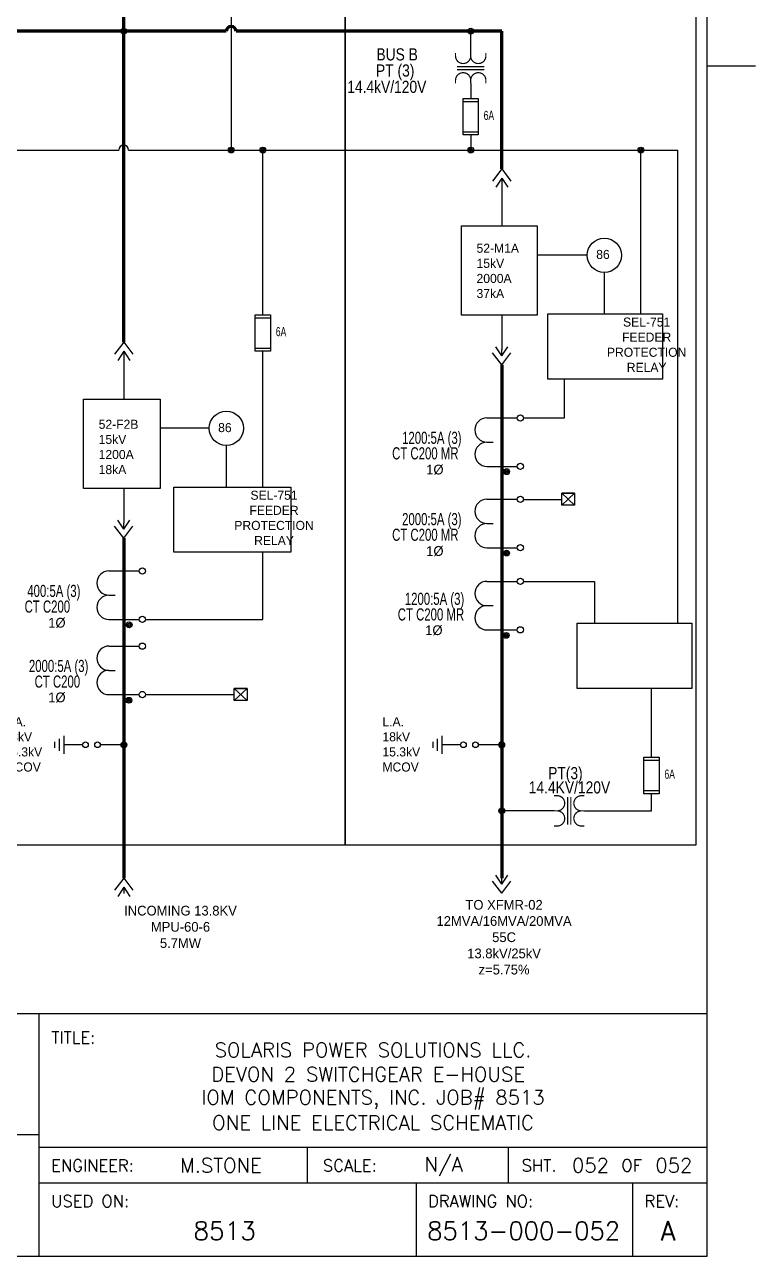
# Model space of a CAD drawing. Header units: inches. Extents: x -0.7 to 34.5, y -0.5 to 22.5.
# Drawn here: x 26.98 to 34.5, y 0 to 12.68 of the extents above; entities that cross this region are included whole.
import ezdxf
from ezdxf.enums import TextEntityAlignment as Align

# ---------------------------------------------------------------- set-up
doc = ezdxf.new("R2010")
doc.units = ezdxf.units.IN
doc.header["$MEASUREMENT"] = 0
for name, color, linetype in [('DESC', 7, 'Continuous'), ('INFORBORDER', 3, 'Continuous'), ('MISC', 7, 'Continuous'), ('SYMS', 7, 'Continuous'), ('TEXT', 3, 'Continuous'), ('WIRES', 7, 'Continuous')]:
    doc.layers.add(name, color=color, linetype=linetype)
doc.styles.add('TITLEBLK', font='romans.shx')
doc.styles.add('WD', font='txt')

# ---------------------------------------------------------------- blocks, each defined once
blk = doc.blocks.new('TITLE')
at = {"layer": 'TEXT', "style": 'TITLEBLK'}
for tag, height, p in [('TITLE_LINE1', 0.148, (-3.433, 2.125)), ('TITLE_LINE2', 0.148, (-3.433, 1.875)), ('TITLE_LINE3', 0.148, (-3.433, 1.625)), ('TITLE_LINE4', 0.148, (-3.433, 1.375)), ('FIRST_SHEET', 0.148, (-1.196, 0.937)), ('LAST_SHEET', 0.148, (-0.338, 0.937)), ('ENG', 0.148, (-4.998, 0.936)), ('SCALE', 0.148, (-2.707, 0.938)), ('DRAWING_NO', 0.197, (-1.5, 0.25))]:
    blk.add_attdef(tag, text='', height=height, dxfattribs=at).set_placement(p, align=Align.MIDDLE)
blk.add_attdef('PROJECT', text='', height=0.197, dxfattribs=at).set_placement((-5.062, 0.25), align=Align.MIDDLE_CENTER)
blk = doc.blocks.new('IOM_TITLE_BLOCK_BORDER')
at = {"layer": 'INFORBORDER', "color": 5}
for p, q in [((34, 22), (34, 0)), ((34.5, 12.25), (34, 12.25)), ((34, 0), (0, 0))]:
    blk.add_line(p, q, dxfattribs=at)
blk = doc.blocks.new('VCN1PJ')
for p, q in [((0, 0.062), (-0.094, -0.062)), ((0, 0.062), (0.094, -0.062)), ((0, -0.031), (-0.062, -0.125)), ((0, -0.031), (0.062, -0.125)), ((0, -0.031), (0, -0.094))]:
    blk.add_line(p, q)
at = {"style": 'WD', "width": 0.7}
for tag, p in [('INST', (0.229, 0.85)), ('LOC', (-0.062, 0.68)), ('DESC1', (-0.062, 0.511)), ('DESC2', (-0.062, 0.354))]:
    blk.add_attdef(tag, text='', height=0.125, dxfattribs=at).set_placement(p, align=Align.RIGHT)
at = {"style": 'WD'}
blk.add_attdef('TAG1', text='', height=0.125, dxfattribs=at).set_placement((-0.062, 0.094), align=Align.RIGHT)
at = {"linetype": 'Continuous', "style": 'WD', "flags": 8}
blk.add_attdef('TERM02', (0.047, 0.062), '', height=0.125, dxfattribs=at)
at = {"style": 'WD'}
for tag, p, height, flags in [('WDBLKNAM', (-0.132, 0.045), 0.01, 9), ('FAMILY', (-0.132, 0.064), 0.01, 9), ('X2TERM02', (0, 0.062), 0.0125, 1), ('X2TERMDESC02', (0.026, 0.042), 0.01, 1), ('X8TERM01', (0, -0.094), 0.0125, 1), ('X8TERMDESC01', (0.013, -0.115), 0.01, 1)]:
    blk.add_attdef(tag, p, '', height=height, dxfattribs=dict(at, flags=flags))
at = {"linetype": 'Continuous', "style": 'WD', "flags": 9}
for tag, p in [('MFG', (-0.109, 0)), ('CAT', (-0.107, 0.019)), ('ASSYCODE', (-0.109, -0.014))]:
    blk.add_attdef(tag, text='', height=0.01, dxfattribs=at).set_placement(p, align=Align.CENTER)
at = {"style": 'WD'}
for tag, p in [('X4LINK', (-0.125, -0.062)), ('X1LINK', (0.125, -0.062))]:
    blk.add_attdef(tag, p, '', height=0.01, dxfattribs=at)
at = {"linetype": 'Continuous', "style": 'WD', "flags": 8}
blk.add_attdef('TERM01', text='', height=0.125, dxfattribs=at).set_placement((0.047, -0.156), align=Align.TOP_LEFT)
blk = doc.blocks.new('WDDOT')
for radius in [0.03, 0.0187, 0.00929]:
    blk.add_circle((0, 0), radius)
blk = doc.blocks.new('VXF1CT')
for p, q in [((-0.344, 0.25), (-0.032, 0.25)), ((-0.344, 0), (-0.281, 0)), ((-0.344, -0.25), (-0.032, -0.25))]:
    blk.add_line(p, q)
for centre in [(0, 0.249), (0, -0.249)]:
    blk.add_circle(centre, 0.0322)
for centre in [(-0.344, 0.125), (-0.344, -0.125)]:
    blk.add_arc(centre, 0.125, 90, 270)
at = {"linetype": 'Continuous', "style": 'WD', "flags": 8}
for tag, p in [('TERM02', (-0.045, 0.267)), ('TERM01', (-0.055, -0.231))]:
    blk.add_attdef(tag, text='', height=0.125, dxfattribs=at).set_placement(p, align=Align.RIGHT)
at = {"style": 'WD'}
for tag, p, height, flags in [('X2TERM02', (0, 0.281), 0.0125, 1), ('X1TERM02', (0.032, 0.249), 0.0125, 1), ('FAMILY', (-0.196, 0.191), 0.01, 9), ('X1TERM01', (0.032, -0.251), 0.0125, 1), ('X8TERM01', (0, -0.283), 0.0125, 1)]:
    blk.add_attdef(tag, p, '', height=height, dxfattribs=dict(at, flags=flags))
at = {"linetype": 'Continuous', "style": 'WD', "flags": 9}
for tag, p in [('ASSYCODE', (-0.171, 0.119)), ('MFG', (-0.173, 0.143)), ('CAT', (-0.171, 0.162))]:
    blk.add_attdef(tag, text='', height=0.01, dxfattribs=at).set_placement(p, align=Align.CENTER)
at = {"style": 'WD'}
blk.add_attdef('TAG1', (0.281, 0.031), '', height=0.125, dxfattribs=at)
blk.add_attdef('TYPE', text='', height=0.125, dxfattribs=at).set_placement((-0.047, -0.047), align=Align.CENTER)
at = {"style": 'WD', "width": 0.7}
blk.add_attdef('RATING1', (0.281, -0.125), '', height=0.125, dxfattribs=at)
for tag, p in [('INST', (-0.227, -0.422)), ('LOC', (-0.201, -0.601)), ('DESC1', (-0.201, -0.757)), ('DESC2', (-0.201, -0.914))]:
    blk.add_attdef(tag, text='', height=0.125, dxfattribs=at).set_placement(p, align=Align.CENTER)
blk = doc.blocks.new('HGND2')
for p, q in [((0, 0.09375), (0, -0.09375)), ((0.046875, 0.0625), (0.046875, -0.0625)), ((0.09375, 0.03125), (0.09375, -0.03125))]:
    blk.add_line(p, q)
at = {"style": 'WD', "flags": 1}
blk.add_attdef('X4TERM01', (0, 0), '', height=0.01, dxfattribs=at)
blk = doc.blocks.new('VFU1')
for p, q in [((-0.078, -0.188), (-0.078, 0.188)), ((-0.078, 0.188), (0.078, 0.188)), ((-0.078, 0.156), (0.078, 0.156)), ((0.078, 0.188), (0.078, -0.188)), ((-0.078, -0.156), (0.078, -0.156)), ((0.078, -0.188), (-0.078, -0.188))]:
    blk.add_line(p, q)
at = {"linetype": 'Continuous', "style": 'WD'}
for tag, height, flags, p in [('TERM01', 0.0625, 8, (-0.055, 0.207)), ('MFG', 0.01, 9, (-0.08, -0.088)), ('CAT', 0.01, 9, (-0.08, -0.073))]:
    blk.add_attdef(tag, text='', height=height, dxfattribs=dict(at, flags=flags)).set_placement(p, align=Align.RIGHT)
at = {"style": 'WD', "width": 0.7}
blk.add_attdef('RATING1', text='', height=0.0938, rotation=90, dxfattribs=at).set_placement((0, 0), align=Align.MIDDLE_CENTER)
at = {"color": 7, "style": 'WD', "flags": 1}
for tag, p in [('X2TERM01', (0, 0.188)), ('X8TERM02', (0, -0.188))]:
    blk.add_attdef(tag, p, '', height=0.0109, dxfattribs=at)
at = {"style": 'WD'}
for tag, p, height, width in [('LOC', (0.281, 0.078), 0.0625, 0.7), ('INST', (0.281, 0.163), 0.0625, 0.7), ('TAG1', (0.158, -0.061), 0.109, 0.9), ('DESC1', (0.281, -0.196), 0.0625, 0.7), ('DESC2', (0.281, -0.29), 0.0625, 0.7), ('DESC3', (0.281, -0.375), 0.0625, 0.7)]:
    blk.add_attdef(tag, p, '', height=height, dxfattribs=dict(at, width=width))
at = {"color": 7, "style": 'WD'}
for tag, p in [('X4LINK', (-0.125, 0)), ('X1LINK', (0.141, 0))]:
    blk.add_attdef(tag, p, '', height=0.01, dxfattribs=at)
at = {"linetype": 'Continuous', "style": 'WD', "flags": 9}
blk.add_attdef('ASSYCODE', text='', height=0.01, dxfattribs=at).set_placement((-0.098, -0.108), align=Align.CENTER)
at = {"style": 'WD', "flags": 9}
blk.add_attdef('FAMILY', text='', height=0.01, dxfattribs=at).set_placement((-0.08, -0.036), align=Align.RIGHT)
at = {"linetype": 'Continuous', "style": 'WD', "flags": 8}
blk.add_attdef('TERM02', text='', height=0.0625, dxfattribs=at).set_placement((-0.041, -0.213), align=Align.TOP_RIGHT)
blk = doc.blocks.new('HXF1T1_1-')
for points in [[(-0.156, 0, 0.0125, 0.0125, 0), (-0.126, 0, 0.0125, 0.0125, 1.005682), (-0.125, 0.156, 0, 0, 0)], [(0.156, 0, 0.0125, 0.0125, 0), (0.124, 0, 0.0125, 0.0125, 0.994377), (0.125, -0.156, 0, 0, 0)]]:
    blk.add_lwpolyline(points, format="xyseb")
at = {"const_width": 0.0125}
for points in [[(-0.156, 0.156), (-0.125, 0.156)], [(-0.016, -0.141), (-0.016, 0.141)], [(0.016, -0.141), (0.016, 0.141)], [(0.156, 0.156), (0.125, 0.156)], [(-0.156, -0.156), (-0.125, -0.156)], [(0.156, -0.156), (0.125, -0.156)]]:
    blk.add_lwpolyline(points, dxfattribs=at)
for points in [[(0.125, 0.156, 1.000009), (0.125, 0)], [(-0.125, -0.156, 1.000009), (-0.125, 0)]]:
    blk.add_lwpolyline(points, format="xyb", dxfattribs=at)
at = {"style": 'WD', "width": 0.85}
for tag, p in [('INST', (-0.012, 0.592)), ('LOC', (-0.012, 0.42)), ('TAG1', (-0.01, 0.25)), ('RATING1', (-0.01, -0.344)), ('RATING2', (-0.01, -0.516)), ('DESC1', (-0.01, -0.687)), ('DESC2', (-0.01, -0.859)), ('DESC3', (-0.01, -1.031))]:
    blk.add_attdef(tag, text='', height=0.125, dxfattribs=at).set_placement(p, align=Align.CENTER)
at = {"style": 'WD'}
for tag, p in [('X2LINK', (0, 0.156)), ('X8LINK', (0, -0.172))]:
    blk.add_attdef(tag, p, '', height=0.01, dxfattribs=at)
at = {"style": 'WD', "flags": 9}
for tag, p in [('FAMILY', (0.206, 0.131)), ('CONTACT', (0.206, 0.04))]:
    blk.add_attdef(tag, p, '', height=0.01, dxfattribs=at)
blk.add_attdef('WDTYPE', text='', height=0.01, dxfattribs=at).set_placement((-0.221, 0.075), align=Align.RIGHT)
at = {"color": 7, "style": 'WD', "flags": 1}
for tag, p in [('X4TERM01', (-0.156, 0)), ('X1TERM02', (0.156, 0))]:
    blk.add_attdef(tag, p, '', height=0.0125, dxfattribs=at)
at = {"linetype": 'Continuous', "style": 'WD', "flags": 9}
for tag, p in [('ASSYCODE', (0.219, 0.062)), ('MFG', (0.228, 0.089)), ('CAT', (0.23, 0.108))]:
    blk.add_attdef(tag, text='', height=0.01, dxfattribs=at).set_placement(p, align=Align.CENTER)
at = {"linetype": 'Continuous', "style": 'WD', "flags": 8}
blk.add_attdef('TERM01', text='', height=0.125, dxfattribs=at).set_placement((-0.229, -0.031), align=Align.TOP_RIGHT)
blk.add_attdef('TERM02', text='', height=0.125, dxfattribs=at).set_placement((0.208, -0.031), align=Align.TOP_LEFT)
blk = doc.blocks.new('VXF1T1_1-')
at = {"const_width": 0.0125}
for points in [[(-0.156, 0.156), (-0.156, 0.125)], [(0, 0.156), (0, 0.125)], [(0.156, 0.156), (0.156, 0.125)], [(-0.141, 0.016), (0.141, 0.016)], [(-0.156, -0.156), (-0.156, -0.125)], [(-0.141, -0.016), (0.141, -0.016)], [(0, -0.156), (0, -0.125)], [(0.156, -0.156), (0.156, -0.125)]]:
    blk.add_lwpolyline(points, dxfattribs=at)
for points in [[(-0.156, 0.125, 1.000009), (0, 0.125)], [(0, 0.125, 1.000009), (0.156, 0.125)], [(0, -0.125, 1.000009), (-0.156, -0.125)], [(0.156, -0.125, 1.000009), (0, -0.125)]]:
    blk.add_lwpolyline(points, format="xyb", dxfattribs=at)
at = {"style": 'WD', "width": 0.85}
for tag, p in [('INST', (0.203, 0.281)), ('LOC', (0.203, 0.109)), ('TAG1', (0.205, -0.061)), ('DESC1', (0.203, -0.234)), ('DESC2', (0.203, -0.406)), ('DESC3', (0.203, -0.578))]:
    blk.add_attdef(tag, p, '', height=0.125, dxfattribs=at)
at = {"linetype": 'Continuous', "style": 'WD', "width": 0.85, "flags": 8}
blk.add_attdef('TERM01', text='', height=0.125, dxfattribs=at).set_placement((-0.055, 0.238), align=Align.RIGHT)
at = {"style": 'WD', "width": 0.85}
for tag, p in [('RATING1', (-0.281, 0.031)), ('RATING2', (-0.281, -0.141))]:
    blk.add_attdef(tag, text='', height=0.125, dxfattribs=at).set_placement(p, align=Align.RIGHT)
at = {"color": 7, "style": 'WD', "flags": 1}
for tag, p in [('X2TERM01', (0, 0.156)), ('X8TERM02', (0, -0.156))]:
    blk.add_attdef(tag, p, '', height=0.0125, dxfattribs=at)
at = {"linetype": 'Continuous', "style": 'WD', "flags": 9}
blk.add_attdef('ASSYCODE', text='', height=0.01, dxfattribs=at).set_placement((-0.216, -0.091), align=Align.CENTER)
at = {"style": 'WD', "flags": 9}
for tag, p in [('FAMILY', (-0.205, -0.021)), ('WDBLKNAM', (-0.191, -0.153)), ('WDTYPE', (-0.191, -0.138))]:
    blk.add_attdef(tag, text='', height=0.01, dxfattribs=at).set_placement(p, align=Align.RIGHT)
at = {"linetype": 'Continuous', "style": 'WD', "flags": 9}
for tag, p in [('MFG', (-0.205, -0.073)), ('CAT', (-0.205, -0.058))]:
    blk.add_attdef(tag, text='', height=0.01, dxfattribs=at).set_placement(p, align=Align.RIGHT)
at = {"linetype": 'Continuous', "style": 'WD', "width": 0.85, "flags": 8}
blk.add_attdef('TERM02', text='', height=0.125, dxfattribs=at).set_placement((-0.041, -0.213), align=Align.TOP_RIGHT)

msp = doc.modelspace()

# ---------------------------------------------------------------- linework, layer by layer
at = {"color": 7, "lineweight": 70, "ltscale": 0.4}
for p, q in [((28.003, 12.609), (28.003, 13.58)), ((29.058, 12.609), (25.547, 12.609)), ((28.003, 9.408), (28.003, 12.609)), ((31.891, 12.609), (29.158, 12.609)), ((31.891, 11.192), (31.891, 12.609)), ((31.891, 9.174), (31.891, 3.893)), ((28.003, 7.391), (28.003, 3.893))]:
    msp.add_line(p, q, dxfattribs=at)
at = {"color": 7, "ltscale": 0.2}
for p, q in [((32.509, 7.73), (32.64, 7.853)), ((32.64, 7.853), (32.509, 7.853)), ((32.509, 7.853), (32.64, 7.73)), ((29.14, 5.721), (29.271, 5.844)), ((29.271, 5.844), (29.14, 5.844)), ((29.14, 5.844), (29.271, 5.721))]:
    msp.add_line(p, q, dxfattribs=at)
for points in [[(26.669, 18.281), (30.279, 18.281), (30.279, 4.231), (26.669, 4.231)], [(30.279, 18.281), (33.889, 18.281), (33.889, 4.231), (30.279, 4.231)], [(31.478, 10.606), (32.255, 10.606), (32.255, 9.686), (31.478, 9.686)], [(32.367, 9.7), (33.545, 9.7), (33.545, 9.027), (32.367, 9.027)], [(27.589, 8.823), (28.378, 8.823), (28.378, 7.902), (27.589, 7.902)], [(28.519, 7.918), (29.723, 7.918), (29.723, 7.246), (28.519, 7.246)], [(32.509, 7.853), (32.64, 7.853), (32.64, 7.73), (32.509, 7.73)], [(32.666, 6.516), (33.845, 6.516), (33.845, 5.844), (32.666, 5.844)], [(29.14, 5.844), (29.271, 5.844), (29.271, 5.721), (29.14, 5.721)]]:
    msp.add_lwpolyline(points, close=True, dxfattribs=at)
for centre, radius in [((32.947, 10.303), 0.176), ((29.059, 8.522), 0.176), ((27.609, 5.265), 0.0289), ((27.733, 5.265), 0.0289), ((31.497, 5.265), 0.0289), ((31.621, 5.265), 0.0289)]:
    msp.add_circle(centre, radius, dxfattribs=at)
at = {"color": 7, "lineweight": 70, "ltscale": 0.4}
msp.add_arc((29.108, 12.609), 0.05, 0, 180, dxfattribs=at)
at = {"layer": 'INFORBORDER', "color": 5}
for p, q in [((0, 2.5), (34, 2.5)), ((27.134, 0), (27.134, 2.5)), ((20.243, 1.254), (27.134, 1.254))]:
    msp.add_line(p, q, dxfattribs=at)
at = {"layer": 'INFORBORDER', "color": 240}
for p, q in [((34, 1.122), (27.134, 1.122)), ((29.89, 1.122), (29.89, 0.753)), ((31.957, 1.122), (31.957, 0.753)), ((34, 0.753), (27.134, 0.753)), ((31.01, 0.753), (31.01, 0)), ((33.237, 0.753), (33.237, 0))]:
    msp.add_line(p, q, dxfattribs=at)
at = {"layer": 'WIRES', "color": 7, "ltscale": 0.2}
for p, q in [((29.108, 13.455), (29.108, 11.386)), ((31.572, 12.385), (31.572, 12.609)), ((31.572, 12.072), (31.572, 11.917)), ((31.572, 11.542), (31.572, 11.386)), ((24.443, 11.386), (27.953, 11.386)), ((28.053, 11.386), (33.703, 11.386)), ((29.434, 9.691), (29.434, 11.386)), ((33.322, 9.7), (33.322, 11.386)), ((33.703, 6.516), (33.703, 11.386)), ((31.891, 11.035), (31.891, 10.606)), ((32.77, 10.303), (32.255, 10.303)), ((32.947, 9.7), (32.947, 10.127)), ((31.891, 9.686), (31.891, 9.33)), ((29.434, 7.918), (29.434, 9.316)), ((28.003, 9.252), (28.003, 8.823)), ((32.537, 8.629), (32.537, 9.027)), ((32.115, 8.629), (32.537, 8.629)), ((28.882, 8.522), (28.378, 8.522)), ((29.059, 7.918), (29.059, 8.345)), ((28.003, 7.902), (28.003, 7.547)), ((32.115, 7.791), (32.509, 7.791)), ((29.434, 6.555), (29.434, 7.246)), ((32.115, 6.946), (32.844, 6.946)), ((32.844, 6.946), (32.844, 6.513)), ((28.227, 6.555), (29.434, 6.555)), ((33.432, 5.136), (33.432, 5.846)), ((28.227, 5.782), (29.14, 5.782)), ((27.58, 5.265), (27.386, 5.265)), ((28.003, 5.265), (27.762, 5.265)), ((31.468, 5.265), (31.275, 5.265)), ((31.891, 5.265), (31.65, 5.265)), ((33.432, 4.585), (33.432, 4.761)), ((32.43, 4.585), (31.891, 4.585)), ((32.742, 4.585), (33.432, 4.585))]:
    msp.add_line(p, q, dxfattribs=at)
msp.add_arc((28.003, 11.386), 0.05, 0, 180, dxfattribs=at)

# ---------------------------------------------------------------- block references
at = {"color": 7, "ltscale": 0.2}
msp.add_blockref('IOM_TITLE_BLOCK_BORDER', (0, 0), dxfattribs=at)
at = {"color": 7, "lineweight": 70, "ltscale": 0.4}
msp.add_blockref('WDDOT', (28.003, 12.609), dxfattribs=at)
at = {"ltscale": 0.2}
ref = msp.add_blockref('TITLE', (27.134, 2.436), dxfattribs=at)
ref.add_attrib('LINE1', 'SOLARIS POWER SOLUTIONS LLC.', dxfattribs={"layer": 'TEXT', "height": 0.14766, "style": 'TITLEBLK'}).set_placement((30.567, 2.125), align=Align.MIDDLE)
ref.add_attrib('LINE2', 'DEVON 2 SWITCHGEAR E-HOUSE ', dxfattribs={"layer": 'TEXT', "height": 0.14766, "style": 'TITLEBLK'}).set_placement((30.567, 1.875), align=Align.MIDDLE)
ref.add_attrib('LINE3', 'IOM COMPONENTS, INC. JOB# 8513', dxfattribs={"layer": 'TEXT', "height": 0.14766, "style": 'TITLEBLK'}).set_placement((30.567, 1.625), align=Align.MIDDLE)
ref.add_attrib('LINE4', 'ONE LINE ELECTRICAL SCHEMATIC', dxfattribs={"layer": 'TEXT', "height": 0.14766, "style": 'TITLEBLK'}).set_placement((30.567, 1.375), align=Align.MIDDLE)
ref.add_attrib('ENG', 'M.STONE', dxfattribs={"layer": 'TEXT', "height": 0.1477, "style": 'TITLEBLK'}).set_placement((29.002, 0.936), align=Align.MIDDLE)
ref.add_attrib('SCALE', 'N/A', dxfattribs={"layer": 'TEXT', "height": 0.1477, "style": 'TITLEBLK'}).set_placement((31.293, 0.938), align=Align.MIDDLE)
ref.add_attrib('SHT', '052', dxfattribs={"layer": 'TEXT', "height": 0.1477, "style": 'TITLEBLK'}).set_placement((32.804, 0.937), align=Align.MIDDLE)
ref.add_attrib('OF', '052', dxfattribs={"layer": 'TEXT', "height": 0.1477, "style": 'TITLEBLK'}).set_placement((33.662, 0.937), align=Align.MIDDLE)
ref.add_attrib('PROJECT', '8513', dxfattribs={"layer": 'TEXT', "height": 0.1875, "style": 'TITLEBLK'}).set_placement((29.041, 0.263), align=Align.MIDDLE)
ref.add_attrib('DWGNO', '8513-000-052', dxfattribs={"layer": 'TEXT', "height": 0.1875, "style": 'TITLEBLK', "width": 0.98}).set_placement((32.117, 0.263), align=Align.MIDDLE)
ref.add_attrib('REV', 'A', dxfattribs={"layer": 'TEXT', "height": 0.197, "style": 'TITLEBLK'}).set_placement((33.601, 0.263), align=Align.MIDDLE)
at = {"layer": 'SYMS', "color": 7, "ltscale": 0.2}
for name, p in [('WDDOT', (31.572, 12.609)), ('WDDOT', (29.108, 11.386)), ('WDDOT', (29.434, 11.386)), ('WDDOT', (31.572, 11.386)), ('WDDOT', (33.322, 11.386)), ('VCN1PJ', (31.891, 11.129)), ('VCN1PJ', (28.003, 9.346)), ('WDDOT', (31.941, 8.076)), ('WDDOT', (31.941, 7.238)), ('WDDOT', (28.058, 6.499)), ('WDDOT', (31.936, 6.391)), ('WDDOT', (28.056, 5.723)), ('WDDOT', (28.003, 5.265)), ('WDDOT', (31.891, 5.265)), ('WDDOT', (31.891, 4.585)), ('VCN1PJ', (28.003, 3.83))]:
    msp.add_blockref(name, p, dxfattribs=at)
ref = msp.add_blockref('VXF1T1_1-', (31.572, 12.229), dxfattribs=at)
ref.add_attrib('DESC2', 'PT (3)', (30.598, 12.142), dxfattribs={"layer": 'DESC', "height": 0.125, "style": 'WD', "width": 0.85})
ref.add_attrib('DESC1', 'BUS B', (30.602, 12.308), dxfattribs={"layer": 'DESC', "height": 0.125, "style": 'WD', "width": 0.85})
ref.add_attrib('DESC3', '14.4kV/120V', (30.302, 11.974), dxfattribs={"layer": 'DESC', "height": 0.125, "style": 'WD', "width": 0.85})
ref = msp.add_blockref('VFU1', (31.572, 11.729), dxfattribs=at)
ref.add_attrib('RATING1', '6A', dxfattribs={"layer": 'MISC', "height": 0.0938, "style": 'WD', "width": 0.7}).set_placement((31.759, 11.743), align=Align.MIDDLE_CENTER)
ref = msp.add_blockref('VFU1', (29.434, 9.503), dxfattribs=at)
ref.add_attrib('RATING1', '6A', dxfattribs={"layer": 'MISC', "height": 0.0938, "style": 'WD', "width": 0.7}).set_placement((29.621, 9.517), align=Align.MIDDLE_CENTER)
at = {"layer": 'SYMS', "color": 7, "ltscale": 0.2, "xscale": -1, "rotation": 180}
for p in [(31.891, 9.237), (28.003, 7.453), (31.891, 3.799)]:
    msp.add_blockref('VCN1PJ', p, dxfattribs=at)
at = {"layer": 'SYMS', "color": 7, "ltscale": 0.2}
ref = msp.add_blockref('VXF1CT', (32.083, 8.38), dxfattribs=at)
ref.add_attrib('DESC1', '1200:5A (3)', dxfattribs={"layer": 'DESC', "height": 0.125, "style": 'WD', "width": 0.7}).set_placement((31.172, 8.362), align=Align.CENTER)
ref.add_attrib('DESC2', 'CT C200 MR', dxfattribs={"layer": 'DESC', "height": 0.125, "style": 'WD', "width": 0.7}).set_placement((31.105, 8.202), align=Align.CENTER)
ref = msp.add_blockref('VXF1CT', (32.083, 7.542), dxfattribs=at)
ref.add_attrib('DESC1', '2000:5A (3)', dxfattribs={"layer": 'DESC', "height": 0.125, "style": 'WD', "width": 0.7}).set_placement((31.172, 7.525), align=Align.CENTER)
ref.add_attrib('DESC2', 'CT C200 MR', dxfattribs={"layer": 'DESC', "height": 0.125, "style": 'WD', "width": 0.7}).set_placement((31.105, 7.364), align=Align.CENTER)
ref = msp.add_blockref('VXF1CT', (28.195, 6.804), dxfattribs=at)
ref.add_attrib('DESC1', '400:5A (3)', dxfattribs={"layer": 'DESC', "height": 0.125, "style": 'WD', "width": 0.7}).set_placement((27.284, 6.786), align=Align.CENTER)
ref.add_attrib('DESC2', 'CT C200', dxfattribs={"layer": 'DESC', "height": 0.125, "style": 'WD', "width": 0.7}).set_placement((27.217, 6.625), align=Align.CENTER)
ref = msp.add_blockref('VXF1CT', (32.083, 6.697), dxfattribs=at)
ref.add_attrib('DESC1', '1200:5A (3)', dxfattribs={"layer": 'DESC', "height": 0.125, "style": 'WD', "width": 0.7}).set_placement((31.2, 6.705), align=Align.CENTER)
ref.add_attrib('DESC2', 'CT C200 MR', dxfattribs={"layer": 'DESC', "height": 0.125, "style": 'WD', "width": 0.7}).set_placement((31.163, 6.544), align=Align.CENTER)
ref = msp.add_blockref('VXF1CT', (28.195, 6.031), dxfattribs=at)
ref.add_attrib('DESC1', '2000:5A (3)', dxfattribs={"layer": 'DESC', "height": 0.125, "style": 'WD', "width": 0.7}).set_placement((27.333, 6.014), align=Align.CENTER)
ref.add_attrib('DESC2', 'CT C200', dxfattribs={"layer": 'DESC', "height": 0.125, "style": 'WD', "width": 0.7}).set_placement((27.32, 5.853), align=Align.CENTER)
at = {"layer": 'SYMS', "color": 7, "ltscale": 0.2, "xscale": -1}
for name, p in [('HGND2', (27.386, 5.265)), ('HGND2', (31.275, 5.265)), ('WDDOT', (28.003, 5.265)), ('WDDOT', (31.891, 5.265))]:
    msp.add_blockref(name, p, dxfattribs=at)
at = {"layer": 'SYMS', "color": 7, "ltscale": 0.2}
ref = msp.add_blockref('VFU1', (33.432, 4.949), dxfattribs=at)
ref.add_attrib('RATING1', '6A', dxfattribs={"layer": 'MISC', "height": 0.0938, "style": 'WD', "width": 0.7}).set_placement((33.619, 4.963), align=Align.MIDDLE_CENTER)
ref = msp.add_blockref('HXF1T1_1-', (32.586, 4.585), dxfattribs=at)
ref.add_attrib('DESC2', '14.4KV/120V', dxfattribs={"layer": 'DESC', "height": 0.125, "style": 'WD', "width": 0.85}).set_placement((32.588, 4.764), align=Align.CENTER)
ref.add_attrib('DESC1', 'PT(3)', dxfattribs={"layer": 'DESC', "height": 0.125, "style": 'WD', "width": 0.85}).set_placement((32.546, 4.911), align=Align.CENTER)

# ---------------------------------------------------------------- texts
at = {"color": 7, "ltscale": 0.2, "attachment_point": 1, "style": 'WD'}
for s, insert, char_height in [('52-M1A\\P15kV\\P2000A\\P37kA', (31.632, 10.422), 0.0932), ('86', (32.863, 10.358), 0.0932), ('\\pxqc;SEL-751\\PFEEDER \\PPROTECTION \\PRELAY', (32.956, 9.662), 0.0932), ('52-F2B\\P15kV\\P1200A\\P18kA', (27.745, 8.61), 0.0932), ('86', (28.974, 8.576), 0.0932), ('\\pxqc;SEL-751\\PFEEDER \\PPROTECTION \\PRELAY', (29.123, 7.88), 0.0932), ('L.A.\\P18kV\\P15.3kV\\PMCOV', (26.776, 5.549), 0.0932), ('L.A.\\P18kV\\P15.3kV\\PMCOV', (30.664, 5.549), 0.0932), ('\\pxqc;INCOMING 13.8KV\\PMPU-60-6\\P5.7MW', (28.007, 3.608), 0.1)]:
    msp.add_mtext(s, dxfattribs=dict(at, insert=insert, char_height=char_height))
at = {"color": 7, "ltscale": 0.2, "char_height": 0.1, "attachment_point": 1, "style": 'WD'}
for s, insert, width in [('\\pxqc;1%%C', (31.114, 8.147), 0.17854), ('\\pxqc;1%%C', (31.114, 7.309), 0.17854), ('\\pxqc;1%%C', (27.226, 6.571), 0.17854), ('\\pxqc;1%%C', (31.104, 6.494), 0.17854), ('\\pxqc;1%%C', (27.226, 5.803), 0.17854), ('\\pxqc;TO XFMR-02\\P12MVA/16MVA/20MVA\\P55C\\P13.8kV/25kV\\Pz=5.75%', (31.189, 3.668), 1.45244)]:
    msp.add_mtext(s, dxfattribs=dict(at, insert=insert, width=width))
at = {"layer": 'INFORBORDER', "color": 51, "style": 'TITLEBLK'}
for s, height, p in [('TITLE:', 0.123, (27.257, 2.19)), ('ENGINEER:', 0.123, (27.257, 0.873)), ('SCALE:', 0.123, (30.052, 0.873)), ('SHT.', 0.123, (32.096, 0.875)), ('OF', 0.123, (33.122, 0.875)), ('USED ON:', 0.123, (27.257, 0.507)), ('DRAWING NO:', 0.12305, (31.133, 0.507)), ('REV:', 0.123, (33.36, 0.507))]:
    msp.add_text(s, height=height, dxfattribs=at).set_placement(p)

doc.saveas('drawing.dxf')
